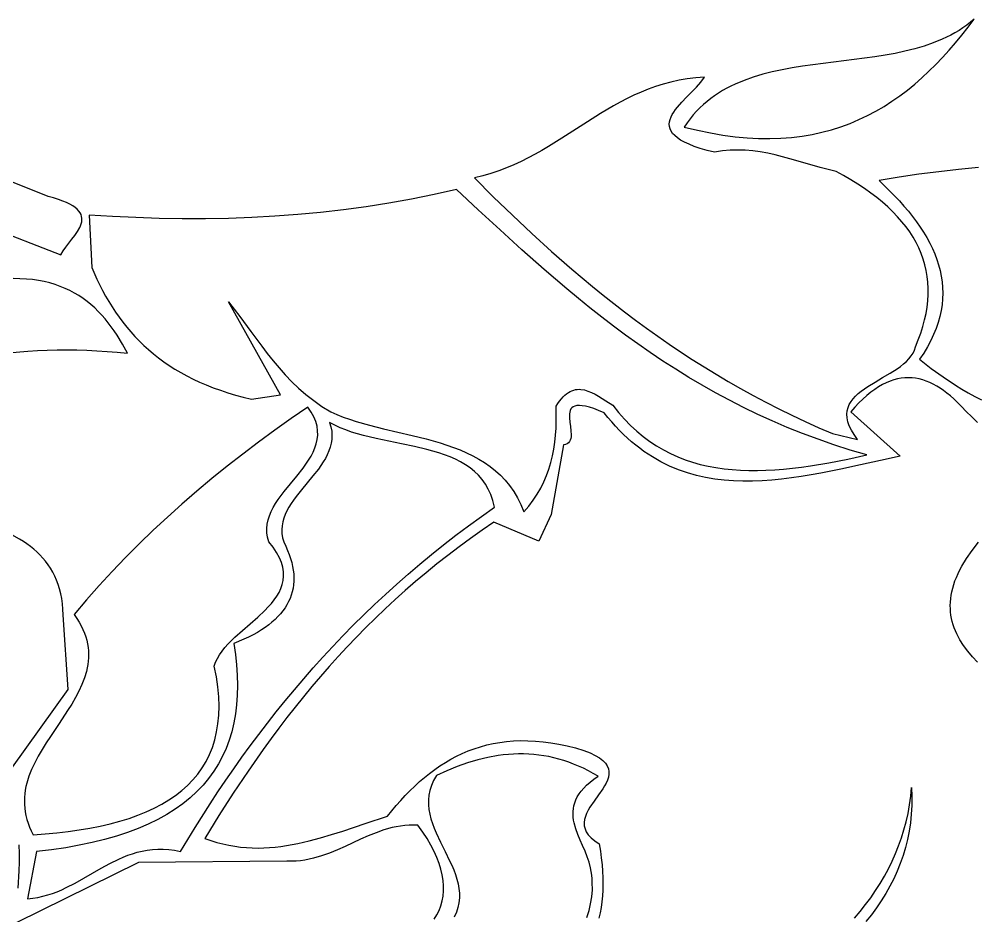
# Model space of a CAD drawing. Header units: metres. Extents: x 0 to 50, y 0 to 50.4.
# Drawn here: x 27.43 to 36.52, y 29.43 to 37.93 of the extents above; entities that cross this region are included whole.
import ezdxf

# ---------------------------------------------------------------- set-up
doc = ezdxf.new("R2010")
doc.units = ezdxf.units.M

msp = doc.modelspace()

# ---------------------------------------------------------------- linework, layer by layer
for points in [[(36.493215, 37.933998), (36.493215, 37.933998), (36.458515, 37.90496), (36.422794, 37.877526), (36.386089, 37.851638), (36.348438, 37.827238), (36.309875, 37.804269), (36.270438, 37.782673), (36.230164, 37.762393), (36.189089, 37.743371), (36.104684, 37.708872), (36.017515, 37.678714), (35.927876, 37.652438), (35.836059, 37.629583), (35.742358, 37.609689), (35.647066, 37.592294), (35.550476, 37.576939), (35.452881, 37.563163), (35.255848, 37.538506), (35.058312, 37.514639), (34.862618, 37.487879), (34.766194, 37.472263), (34.67111, 37.454541), (34.577659, 37.434254), (34.486133, 37.410942), (34.396827, 37.384143), (34.310032, 37.353397), (34.226043, 37.318244), (34.185191, 37.298871), (34.145151, 37.278223), (34.105959, 37.256244), (34.067651, 37.232874), (34.030265, 37.208058), (33.993836, 37.181736), (33.958401, 37.153853), (33.923997, 37.124349), (33.890661, 37.093168), (33.85843, 37.060252), (33.827339, 37.025544), (33.797425, 36.988985), (33.768726, 36.950519), (33.741278, 36.910088), (33.741278, 36.910088), (33.867126, 36.879473), (33.989653, 36.854076), (34.108935, 36.833779), (34.225045, 36.818464), (34.338059, 36.808014), (34.448053, 36.80231), (34.5551, 36.801234), (34.659277, 36.80467), (34.760658, 36.812498), (34.859317, 36.824601), (34.955331, 36.840862), (35.048774, 36.861162), (35.139721, 36.885384), (35.228246, 36.91341), (35.314426, 36.945122), (35.398335, 36.980401), (35.480048, 37.019131), (35.559639, 37.061194), (35.637185, 37.106471), (35.71276, 37.154845), (35.786439, 37.206199), (35.858296, 37.260413), (35.928408, 37.31737), (35.996848, 37.376954), (36.063693, 37.439044), (36.129016, 37.503525), (36.192894, 37.570278), (36.2554, 37.639185), (36.31661, 37.710128), (36.3766, 37.78299), (36.435443, 37.857653), (36.493215, 37.933998)], [(33.935777, 37.383391), (33.935777, 37.383391), (33.852049, 37.377192), (33.771033, 37.367284), (33.692555, 37.353886), (33.616446, 37.337215), (33.542533, 37.317491), (33.470645, 37.29493), (33.400612, 37.269753), (33.332261, 37.242175), (33.265421, 37.212417), (33.199922, 37.180695), (33.135591, 37.147229), (33.072257, 37.112237), (32.947897, 37.038545), (32.82547, 36.961366), (32.580933, 36.803527), (32.456082, 36.72636), (32.392411, 36.688978), (32.327681, 36.652688), (32.261722, 36.617708), (32.194361, 36.584257), (32.125427, 36.552552), (32.05475, 36.522813), (31.982157, 36.495256), (31.907478, 36.470101), (31.830541, 36.447566), (31.751174, 36.427868), (31.751174, 36.427868), (31.930079, 36.249604), (32.111699, 36.073462), (32.296409, 35.899748), (32.484586, 35.728767), (32.676605, 35.560825), (32.87284, 35.396228), (32.972656, 35.31528), (33.073667, 35.235282), (33.17592, 35.156274), (33.279462, 35.078294), (33.38434, 35.001379), (33.4906, 34.925569), (33.59829, 34.8509), (33.707457, 34.777412), (33.818146, 34.705143), (33.930407, 34.63413), (34.044284, 34.564413), (34.159826, 34.496029), (34.277079, 34.429017), (34.39609, 34.363415), (34.516905, 34.299261), (34.639573, 34.236593), (34.76414, 34.17545), (34.890652, 34.11587), (35.019157, 34.057891), (35.149701, 34.001551), (35.386577, 33.946574), (35.386577, 33.946574), (35.353333, 33.992226), (35.327084, 34.035338), (35.307454, 34.076046), (35.294069, 34.114486), (35.286554, 34.150796), (35.284537, 34.185113), (35.287642, 34.217572), (35.295494, 34.248312), (35.307721, 34.277468), (35.323947, 34.305177), (35.343799, 34.331576), (35.366901, 34.356803), (35.39288, 34.380993), (35.421362, 34.404283), (35.451972, 34.426811), (35.484336, 34.448713), (35.552829, 34.491186), (35.623847, 34.532796), (35.694395, 34.574637), (35.76148, 34.617804), (35.792788, 34.640226), (35.822107, 34.66339), (35.849063, 34.687433), (35.873283, 34.71249), (35.89439, 34.7387), (35.912012, 34.766199), (35.925774, 34.795123), (35.935302, 34.825609), (35.935302, 34.825609), (35.962116, 34.890722), (35.985571, 34.95495), (36.005679, 35.018295), (36.02245, 35.080763), (36.035895, 35.142357), (36.046026, 35.203081), (36.052853, 35.26294), (36.056386, 35.321937), (36.056638, 35.380077), (36.053618, 35.437363), (36.047339, 35.4938), (36.037809, 35.549391), (36.025041, 35.604141), (36.009046, 35.658053), (35.989834, 35.711133), (35.967416, 35.763383), (35.941803, 35.814807), (35.913006, 35.865411), (35.881036, 35.915198), (35.845904, 35.964171), (35.80762, 36.012336), (35.766196, 36.059695), (35.721643, 36.106254), (35.67397, 36.152016), (35.62319, 36.196984), (35.569314, 36.241164), (35.512351, 36.28456), (35.452313, 36.327174), (35.389211, 36.369012), (35.323056, 36.410077), (35.253859, 36.450374), (35.18163, 36.489906), (35.18163, 36.489906), (35.106645, 36.508287), (35.032768, 36.527935), (34.887727, 36.56914), (34.74529, 36.609731), (34.674668, 36.628613), (34.604242, 36.64592), (34.533859, 36.661179), (34.463367, 36.673916), (34.392616, 36.683658), (34.321451, 36.689931), (34.249723, 36.692261), (34.177278, 36.690176), (34.103965, 36.6832), (34.029633, 36.67086), (34.029633, 36.67086), (33.958191, 36.689211), (33.894294, 36.707996), (33.837629, 36.727196), (33.787884, 36.746794), (33.744745, 36.766772), (33.707901, 36.78711), (33.677039, 36.807792), (33.651847, 36.8288), (33.632012, 36.850114), (33.617222, 36.871717), (33.607164, 36.89359), (33.601526, 36.915717), (33.599995, 36.938077), (33.60226, 36.960655), (33.608007, 36.98343), (33.616924, 37.006386), (33.628699, 37.029504), (33.643019, 37.052765), (33.659571, 37.076152), (33.678044, 37.099647), (33.719502, 37.146888), (33.764891, 37.194342), (33.857467, 37.28931), (33.899655, 37.336534), (33.935777, 37.383391)], [(24.331532, 37.056933), (27.829813, 35.699521), (27.829813, 35.699521), (27.851157, 35.73559), (27.876761, 35.772081), (27.933788, 35.845786), (27.961731, 35.88273), (27.986973, 35.919554), (28.007774, 35.956123), (28.015966, 35.97427), (28.022394, 35.992302), (28.026843, 36.010203), (28.029093, 36.027955), (28.028929, 36.045542), (28.026131, 36.062948), (28.020483, 36.080154), (28.011767, 36.097144), (27.999766, 36.113901), (27.984261, 36.130408), (27.965037, 36.146649), (27.941874, 36.162606), (27.914556, 36.178263), (27.882865, 36.193602), (27.846583, 36.208606), (27.805493, 36.22326), (27.759378, 36.237545), (27.708019, 36.251445), (27.708019, 36.251445), (27.308769, 36.412231)], [(36.532238, 36.525355), (36.344867, 36.507508), (36.156998, 36.486391), (35.968618, 36.461921), (35.779714, 36.434012), (35.590273, 36.402579)], [(35.590273, 36.402579), (35.590273, 36.402579), (35.690018, 36.306364), (35.737302, 36.257921), (35.782751, 36.209242), (35.826281, 36.160314), (35.86781, 36.111127), (35.907255, 36.061672), (35.944533, 36.011937), (35.979562, 35.961912), (36.012257, 35.911585), (36.042538, 35.860948), (36.07032, 35.809988), (36.095522, 35.758696), (36.11806, 35.707061), (36.137851, 35.655072), (36.154813, 35.602719), (36.168863, 35.549991), (36.179918, 35.496877), (36.187895, 35.443368), (36.192712, 35.389452), (36.194285, 35.335119), (36.192533, 35.280358), (36.187371, 35.225159), (36.178718, 35.169511), (36.16649, 35.113404), (36.150604, 35.056826), (36.130979, 34.999768), (36.107531, 34.942219), (36.080177, 34.884168), (36.048834, 34.825605), (36.01342, 34.766519), (35.973852, 34.7069), (35.973852, 34.7069), (36.084262, 34.620835), (36.198029, 34.539094), (36.315332, 34.461866), (36.375367, 34.425005), (36.436353, 34.389345), (36.498314, 34.354909), (36.561272, 34.321721)], [(28.09721, 36.074517), (28.12231, 35.57811), (28.12231, 35.57811), (28.171596, 35.466712), (28.225388, 35.358969), (28.254077, 35.306521), (28.284017, 35.255051), (28.315248, 35.20458), (28.347813, 35.155128), (28.381752, 35.106718), (28.417107, 35.05937), (28.45392, 35.013105), (28.492231, 34.967945), (28.532081, 34.923911), (28.573513, 34.881024), (28.616568, 34.839305), (28.661286, 34.798776), (28.707709, 34.759458), (28.755879, 34.721372), (28.805837, 34.684538), (28.857623, 34.648979), (28.911281, 34.614716), (28.96685, 34.58177), (29.024372, 34.550161), (29.083889, 34.519912), (29.145441, 34.491043), (29.209071, 34.463575), (29.274819, 34.437531), (29.342727, 34.41293), (29.412836, 34.389795), (29.485188, 34.368146), (29.559823, 34.348005), (29.636783, 34.329392), (29.913736, 34.370842), (29.420584, 35.252131), (29.420584, 35.252131), (29.474622, 35.182964), (29.527328, 35.11302), (29.630628, 34.971917), (29.734253, 34.831055), (29.787364, 34.761412), (29.841969, 34.692667), (29.89854, 34.6251), (29.957547, 34.558989), (30.019461, 34.494613), (30.084754, 34.432253), (30.153896, 34.372187), (30.227359, 34.314694), (30.305613, 34.260054), (30.38913, 34.208546), (30.38913, 34.208546), (30.446637, 34.182952), (30.505986, 34.159378), (30.566992, 34.137596), (30.629469, 34.117378), (30.758089, 34.08072), (30.890357, 34.047582), (31.159878, 33.984562), (31.294152, 33.951033), (31.426116, 33.913725), (31.490766, 33.893083), (31.55428, 33.870813), (31.616471, 33.846686), (31.677154, 33.820474), (31.736143, 33.791949), (31.79325, 33.760882), (31.848291, 33.727047), (31.901078, 33.690215), (31.951426, 33.650157), (31.999148, 33.606646), (32.044059, 33.559454), (32.085971, 33.508352), (32.124699, 33.453113), (32.160057, 33.393509), (32.191859, 33.329311), (32.219917, 33.260292), (32.219917, 33.260292), (32.267172, 33.314211), (32.309741, 33.3695), (32.347824, 33.426113), (32.381624, 33.484002), (32.411339, 33.543121), (32.437172, 33.603422), (32.459323, 33.664858), (32.477993, 33.727381), (32.493383, 33.790946), (32.505694, 33.855504), (32.515126, 33.921009), (32.52188, 33.987413), (32.526158, 34.054669), (32.528159, 34.122731), (32.528085, 34.19155), (32.526137, 34.26108), (32.526137, 34.26108), (32.542914, 34.287354), (32.559691, 34.310943), (32.576469, 34.331949), (32.593248, 34.350473), (32.610028, 34.366617), (32.62681, 34.380482), (32.643595, 34.392169), (32.660384, 34.401779), (32.677176, 34.409413), (32.693973, 34.415174), (32.710774, 34.419161), (32.727582, 34.421477), (32.744396, 34.422222), (32.761216, 34.421498), (32.794881, 34.416047), (32.82858, 34.405934), (32.862318, 34.391968), (32.8961, 34.37496), (32.929931, 34.355719), (32.997759, 34.31378), (33.065839, 34.27263), (33.065839, 34.27263), (33.119943, 34.203653), (33.175793, 34.139417), (33.233348, 34.079798), (33.292572, 34.024672), (33.353426, 33.973914), (33.415872, 33.927401), (33.479871, 33.885007), (33.545386, 33.846608), (33.612378, 33.812079), (33.680809, 33.781298), (33.750642, 33.754138), (33.821837, 33.730475), (33.894356, 33.710186), (33.968162, 33.693145), (34.043217, 33.679228), (34.119481, 33.668311), (34.196918, 33.66027), (34.275488, 33.65498), (34.355153, 33.652316), (34.435876, 33.652154), (34.517618, 33.65437), (34.600342, 33.658839), (34.684008, 33.665437), (34.768578, 33.674039), (34.854015, 33.684521), (34.940281, 33.696759), (35.115144, 33.726004), (35.292862, 33.760779), (35.47313, 33.800087), (35.47313, 33.800087), (35.315702, 33.846419), (35.161692, 33.89579), (35.010988, 33.948104), (34.863481, 34.003267), (34.71906, 34.061184), (34.577615, 34.12176), (34.439034, 34.184899), (34.303208, 34.250507), (34.170025, 34.318489), (34.039375, 34.38875), (33.911148, 34.461195), (33.785232, 34.535729), (33.661518, 34.612256), (33.539895, 34.690683), (33.420252, 34.770913), (33.302479, 34.852853), (33.186465, 34.936406), (33.072099, 35.021478), (32.959271, 35.107975), (32.84787, 35.1958), (32.737786, 35.28486), (32.628909, 35.375059), (32.414329, 35.558493), (32.203248, 35.745345), (31.99478, 35.934853), (31.78804, 36.126259), (31.582144, 36.318801), (31.582144, 36.318801), (31.36897, 36.269936), (31.155071, 36.226199), (30.940471, 36.187451), (30.725192, 36.153554), (30.509256, 36.124367), (30.292688, 36.099753), (30.07551, 36.079572), (29.857744, 36.063686), (29.639413, 36.051955), (29.420541, 36.04424), (29.20115, 36.040403), (28.981263, 36.040304), (28.760903, 36.043806), (28.540092, 36.050767), (28.318853, 36.061051), (28.09721, 36.074517)], [(27.330798, 34.76862), (27.514884, 34.783705), (27.607474, 34.789144), (27.700456, 34.793098), (27.79385, 34.795502), (27.887677, 34.796295), (27.981956, 34.795414), (28.076709, 34.792796), (28.171956, 34.788378), (28.267717, 34.782098), (28.364012, 34.773893), (28.460861, 34.763701), (28.460861, 34.763701), (28.413532, 34.851533), (28.362648, 34.935775), (28.335734, 34.976382), (28.307764, 35.015889), (28.278684, 35.054231), (28.248436, 35.09134), (28.216966, 35.127148), (28.184218, 35.161589), (28.150136, 35.194596), (28.114666, 35.226101), (28.07775, 35.256037), (28.039333, 35.284338), (27.999361, 35.310937), (27.957777, 35.335765), (27.914525, 35.358757), (27.86955, 35.379845), (27.822797, 35.398961), (27.77421, 35.41604), (27.723732, 35.431013), (27.671309, 35.443815), (27.616885, 35.454376), (27.560405, 35.462631), (27.501811, 35.468513), (27.44105, 35.471954), (27.378066, 35.472888)], [(36.524133, 34.10882), (36.493335, 34.14003), (36.460456, 34.171026), (36.425457, 34.201803), (36.425457, 34.201803), (36.362014, 34.269984), (36.298204, 34.331433), (36.266136, 34.359478), (36.233947, 34.385655), (36.201625, 34.409901), (36.169161, 34.432156), (36.136545, 34.452358), (36.103766, 34.470444), (36.070815, 34.486353), (36.03768, 34.500024), (36.004353, 34.511395), (35.970823, 34.520403), (35.937079, 34.526988), (35.903113, 34.531087), (35.868913, 34.53264), (35.834469, 34.531583), (35.799771, 34.527856), (35.76481, 34.521397), (35.729575, 34.512143), (35.694055, 34.500035), (35.658242, 34.485008), (35.622124, 34.467003), (35.585691, 34.445957), (35.548934, 34.421809), (35.511842, 34.394496), (35.474405, 34.363957), (35.436613, 34.330131), (35.398456, 34.292956), (35.359924, 34.25237), (35.321006, 34.208311)], [(30.172278, 34.252533), (30.172278, 34.252533), (30.014209, 34.143988), (29.858551, 34.033763), (29.705343, 33.921806), (29.554627, 33.808064), (29.406442, 33.692485), (29.260828, 33.575016), (29.117826, 33.455605), (28.977474, 33.3342), (28.839813, 33.210749), (28.704884, 33.085198), (28.572726, 32.957495), (28.443379, 32.827589), (28.316883, 32.695426), (28.193279, 32.560955), (28.072606, 32.424123), (27.954904, 32.284877), (27.954904, 32.284877), (27.979973, 32.249037), (28.002278, 32.213548), (28.021906, 32.178397), (28.038943, 32.143572), (28.053473, 32.109061), (28.065584, 32.074852), (28.07536, 32.040933), (28.082889, 32.007292), (28.088255, 31.973917), (28.091545, 31.940795), (28.092844, 31.907915), (28.092239, 31.875266), (28.089814, 31.842833), (28.085658, 31.810607), (28.079854, 31.778574), (28.072488, 31.746723), (28.053418, 31.683517), (28.029135, 31.620893), (28.000324, 31.558754), (27.967673, 31.497005), (27.93187, 31.435548), (27.8936, 31.374288), (27.812412, 31.251973), (27.729606, 31.129288), (27.689313, 31.067566), (27.650676, 31.005463), (27.614383, 30.942882), (27.58112, 30.879727), (27.551575, 30.815902), (27.526434, 30.75131), (27.506385, 30.685856), (27.498485, 30.652774), (27.492115, 30.619441), (27.487361, 30.585845), (27.484309, 30.551972), (27.483046, 30.517811), (27.483657, 30.48335), (27.486228, 30.448577), (27.490844, 30.41348), (27.497592, 30.378047), (27.506558, 30.342266), (27.517827, 30.306124), (27.531485, 30.269611), (27.547619, 30.232712), (27.566313, 30.195418), (27.566313, 30.195418), (27.680452, 30.203704), (27.791508, 30.214128), (27.899399, 30.226746), (28.004044, 30.241612), (28.10536, 30.258783), (28.203267, 30.278313), (28.297683, 30.300258), (28.388525, 30.324673), (28.475713, 30.351613), (28.559165, 30.381134), (28.638798, 30.413291), (28.714532, 30.44814), (28.786284, 30.485735), (28.853974, 30.526132), (28.917519, 30.569386), (28.976838, 30.615553), (29.031848, 30.664688), (29.08247, 30.716846), (29.12862, 30.772083), (29.170216, 30.830453), (29.207179, 30.892013), (29.239425, 30.956817), (29.266873, 31.024921), (29.289442, 31.096381), (29.30705, 31.17125), (29.319614, 31.249586), (29.327055, 31.331442), (29.329289, 31.416875), (29.326235, 31.50594), (29.317811, 31.598692), (29.303937, 31.695186), (29.28453, 31.795478), (29.28453, 31.795478), (29.297388, 31.832884), (29.314345, 31.869234), (29.335009, 31.904629), (29.358995, 31.939173), (29.385912, 31.972967), (29.415373, 32.006113), (29.446989, 32.038714), (29.480372, 32.070872), (29.550884, 32.134267), (29.623802, 32.197117), (29.696018, 32.26024), (29.764426, 32.324454), (29.796231, 32.357225), (29.825918, 32.390575), (29.8531, 32.424607), (29.877387, 32.459423), (29.898392, 32.495124), (29.915725, 32.531814), (29.928999, 32.569595), (29.937825, 32.608568), (29.941815, 32.648836), (29.94058, 32.690502), (29.933732, 32.733666), (29.920882, 32.778433), (29.901642, 32.824903), (29.875624, 32.873179), (29.842439, 32.923364), (29.801699, 32.975559), (29.801699, 32.975559), (29.789423, 33.01884), (29.783037, 33.061241), (29.782106, 33.102827), (29.786196, 33.143666), (29.79487, 33.183824), (29.807693, 33.223366), (29.824232, 33.26236), (29.84405, 33.300871), (29.866712, 33.338965), (29.891784, 33.376709), (29.947415, 33.451412), (30.007463, 33.525508), (30.068446, 33.599528), (30.126883, 33.674002), (30.154059, 33.711575), (30.179294, 33.749459), (30.202151, 33.787722), (30.222197, 33.82643), (30.238996, 33.865649), (30.252113, 33.905445), (30.261112, 33.945884), (30.26556, 33.987032), (30.265019, 34.028956), (30.259057, 34.071723), (30.247236, 34.115397), (30.229123, 34.160047), (30.204282, 34.205736), (30.172278, 34.252533)], [(35.321006, 34.208311), (35.791809, 33.787392), (35.791809, 33.787392), (35.603828, 33.747531), (35.415304, 33.706188), (35.226707, 33.665558), (35.038507, 33.627834), (34.944703, 33.610747), (34.851174, 33.595209), (34.757979, 33.581494), (34.665178, 33.569877), (34.572828, 33.560631), (34.480989, 33.554031), (34.389719, 33.55035), (34.299077, 33.549864), (34.209122, 33.552846), (34.119912, 33.559571), (34.031507, 33.570312), (33.943965, 33.585345), (33.857344, 33.604942), (33.771705, 33.629378), (33.687104, 33.658928), (33.603602, 33.693866), (33.521257, 33.734465), (33.440127, 33.781001), (33.400036, 33.80658), (33.360271, 33.833746), (33.32084, 33.862533), (33.281749, 33.892976), (33.243006, 33.925108), (33.204619, 33.958964), (33.166594, 33.994579), (33.128939, 34.031985), (33.091662, 34.071219), (33.054769, 34.112313), (33.018268, 34.155303), (32.982167, 34.200223), (32.982167, 34.200223), (32.929951, 34.221764), (32.883384, 34.238929), (32.842158, 34.251954), (32.80597, 34.261076), (32.774513, 34.266533), (32.747481, 34.268562), (32.724569, 34.267399), (32.705471, 34.263284), (32.689882, 34.256451), (32.677495, 34.247139), (32.668007, 34.235586), (32.66111, 34.222027), (32.656499, 34.206701), (32.653868, 34.189845), (32.653326, 34.15249), (32.657039, 34.111861), (32.662562, 34.069854), (32.667449, 34.028369), (32.669256, 33.989303), (32.668241, 33.97127), (32.665538, 33.954553), (32.660843, 33.93939), (32.65385, 33.926018), (32.644253, 33.914674), (32.631746, 33.905595), (32.616025, 33.899019), (32.596783, 33.895182), (32.481239, 33.234712), (32.36208, 32.981027), (31.937572, 33.161155), (31.937572, 33.161155), (31.824975, 33.084438), (31.71459, 33.006481), (31.606368, 32.927299), (31.500263, 32.846905), (31.396226, 32.765315), (31.294211, 32.682541), (31.194169, 32.598598), (31.096053, 32.5135), (30.999816, 32.42726), (30.905411, 32.339894), (30.812788, 32.251415), (30.721902, 32.161836), (30.632704, 32.071173), (30.545147, 31.979439), (30.459184, 31.886648), (30.374766, 31.792814), (30.291847, 31.697952), (30.210379, 31.602074), (30.130313, 31.505197), (30.051604, 31.407332), (29.974203, 31.308495), (29.898062, 31.208699), (29.823134, 31.107958), (29.749372, 31.006288), (29.605155, 30.800211), (29.465029, 30.59058), (29.328615, 30.377509), (29.195531, 30.161108), (29.195531, 30.161108), (29.252866, 30.140893), (29.30984, 30.123461), (29.366469, 30.108708), (29.422768, 30.096528), (29.478753, 30.086816), (29.534437, 30.079467), (29.589837, 30.074377), (29.644968, 30.071439), (29.699844, 30.07055), (29.754482, 30.071603), (29.808895, 30.074494), (29.863101, 30.079117), (29.917112, 30.085368), (29.970946, 30.093142), (30.078139, 30.112837), (30.184801, 30.13736), (30.291054, 30.165872), (30.397019, 30.197532), (30.502817, 30.231499), (30.714401, 30.302991), (30.926776, 30.373624), (30.926776, 30.373624), (31.009842, 30.474187), (31.052487, 30.522437), (31.095926, 30.569236), (31.140196, 30.614511), (31.185336, 30.65819), (31.231385, 30.700201), (31.278382, 30.740471), (31.326365, 30.778929), (31.375373, 30.815501), (31.425444, 30.850116), (31.476619, 30.8827), (31.528934, 30.913183), (31.582428, 30.941491), (31.637141, 30.967551), (31.693112, 30.991293), (31.750377, 31.012642), (31.808978, 31.031528), (31.868951, 31.047877), (31.930336, 31.061618), (31.993171, 31.072677), (32.057496, 31.080984), (32.123348, 31.086464), (32.190766, 31.089046), (32.25979, 31.088658), (32.330458, 31.085227), (32.402807, 31.078681), (32.476878, 31.068947), (32.552709, 31.055954), (32.630338, 31.039628), (32.709805, 31.019898), (32.791147, 30.996691), (32.791147, 30.996691), (32.849442, 30.973305), (32.898354, 30.949404), (32.938473, 30.92501), (32.970392, 30.900148), (32.994701, 30.874841), (33.011991, 30.849113), (33.022853, 30.822987), (33.02788, 30.796486), (33.027662, 30.769634), (33.022791, 30.742454), (33.013857, 30.714971), (33.001452, 30.687207), (32.986167, 30.659187), (32.968594, 30.630932), (32.928946, 30.573818), (32.88724, 30.516052), (32.848204, 30.457822), (32.831166, 30.428592), (32.816569, 30.399317), (32.805005, 30.37002), (32.797065, 30.340724), (32.79334, 30.311454), (32.794421, 30.282233), (32.800901, 30.253083), (32.813369, 30.22403), (32.832417, 30.195095), (32.858637, 30.166303), (32.892619, 30.137678), (32.934955, 30.109242), (32.934955, 30.109242), (32.946384, 30.042099), (32.95561, 29.976547), (32.962658, 29.912567), (32.967556, 29.850138), (32.970331, 29.78924), (32.971009, 29.729852), (32.969619, 29.671955), (32.966186, 29.615528), (32.960738, 29.560551), (32.953301, 29.507004), (32.943904, 29.454867), (32.932571, 29.404119)], [(30.378902, 34.107392), (30.378902, 34.107392), (30.390949, 34.065889), (30.398108, 34.025471), (30.400704, 33.98607), (30.399059, 33.947616), (30.393497, 33.91004), (30.38434, 33.873272), (30.371912, 33.837243), (30.356536, 33.801883), (30.338534, 33.767124), (30.318231, 33.732896), (30.295949, 33.69913), (30.272012, 33.665755), (30.220462, 33.599906), (30.166168, 33.534795), (30.111713, 33.469866), (30.059683, 33.404565), (30.035385, 33.371601), (30.012663, 33.338337), (29.99184, 33.304702), (29.973238, 33.270627), (29.957182, 33.236044), (29.943993, 33.200882), (29.933996, 33.165072), (29.927513, 33.128546), (29.924867, 33.091233), (29.926382, 33.053064), (29.932381, 33.013971), (29.943186, 32.973883), (29.943186, 32.973883), (29.962821, 32.93378), (29.980219, 32.894303), (29.995383, 32.855456), (30.008315, 32.817239), (30.019015, 32.779654), (30.027486, 32.742704), (30.033729, 32.706388), (30.037746, 32.67071), (30.039537, 32.635671), (30.039106, 32.601272), (30.036453, 32.567516), (30.03158, 32.534404), (30.024488, 32.501937), (30.01518, 32.470117), (30.003656, 32.438947), (29.989919, 32.408427), (29.973969, 32.37856), (29.955809, 32.349347), (29.93544, 32.32079), (29.912864, 32.29289), (29.888082, 32.265649), (29.861096, 32.239069), (29.831907, 32.213152), (29.800517, 32.187898), (29.766927, 32.163311), (29.73114, 32.139391), (29.693157, 32.116141), (29.652979, 32.093561), (29.610607, 32.071654), (29.566045, 32.050421), (29.470351, 32.009986), (29.470351, 32.009986), (29.485315, 31.907388), (29.496109, 31.807142), (29.502675, 31.709277), (29.504956, 31.613821), (29.502896, 31.520805), (29.496439, 31.430257), (29.485527, 31.342206), (29.470104, 31.256682), (29.450113, 31.173714), (29.425498, 31.093332), (29.396203, 31.015564), (29.362169, 30.94044), (29.323342, 30.867989), (29.279663, 30.79824), (29.231077, 30.731223), (29.177527, 30.666966), (29.118955, 30.6055), (29.055307, 30.546853), (28.986524, 30.491054), (28.91255, 30.438133), (28.833329, 30.388119), (28.748804, 30.341041), (28.658918, 30.296929), (28.563615, 30.255811), (28.462837, 30.217718), (28.356529, 30.182677), (28.244634, 30.150719), (28.127094, 30.121873), (28.003854, 30.096168), (27.874857, 30.073632), (27.740045, 30.054297), (27.599363, 30.038189), (27.512938, 29.589209), (27.512938, 29.589209), (27.562809, 29.594243), (27.611368, 29.602031), (27.658719, 29.612354), (27.704962, 29.624997), (27.750199, 29.639742), (27.794534, 29.65637), (27.838068, 29.674666), (27.880903, 29.694412), (27.964884, 29.737382), (28.047294, 29.783544), (28.210667, 29.878487), (28.293263, 29.923791), (28.377555, 29.965332), (28.420592, 29.984148), (28.464359, 30.001372), (28.508958, 30.016785), (28.554491, 30.030172), (28.60106, 30.041313), (28.648768, 30.049993), (28.697716, 30.055994), (28.748007, 30.059098), (28.799742, 30.059088), (28.853023, 30.055747), (28.907954, 30.048858), (28.964635, 30.038203), (28.964635, 30.038203), (29.102385, 30.265809), (29.245081, 30.490797), (29.318384, 30.602277), (29.393044, 30.713061), (29.469101, 30.823137), (29.546595, 30.93249), (29.625566, 31.041108), (29.706055, 31.148978), (29.788101, 31.256084), (29.871745, 31.362414), (29.957026, 31.467955), (30.043986, 31.572692), (30.132664, 31.676612), (30.2231, 31.779702), (30.315334, 31.881948), (30.409407, 31.983336), (30.505359, 32.083854), (30.603229, 32.183486), (30.703058, 32.282221), (30.804886, 32.380044), (30.908754, 32.476942), (31.014701, 32.572901), (31.122767, 32.667907), (31.232993, 32.761948), (31.345418, 32.855009), (31.460084, 32.947078), (31.577029, 33.038139), (31.696295, 33.128181), (31.817921, 33.217189), (31.941947, 33.30515), (31.941947, 33.30515), (31.926827, 33.366336), (31.907365, 33.422802), (31.883779, 33.474786), (31.856284, 33.522528), (31.825099, 33.566266), (31.790438, 33.60624), (31.752519, 33.642688), (31.711558, 33.67585), (31.667772, 33.705965), (31.621377, 33.733271), (31.57259, 33.758009), (31.521627, 33.780416), (31.468704, 33.800733), (31.414039, 33.819197), (31.357848, 33.836049), (31.300347, 33.851526), (31.182282, 33.879316), (31.061577, 33.904479), (30.939964, 33.928928), (30.819175, 33.954575), (30.700942, 33.983332), (30.643325, 33.999475), (30.586997, 34.017112), (30.532174, 34.036484), (30.479073, 34.057828), (30.427911, 34.081384), (30.378902, 34.107392)], [(27.231478, 30.648014), (27.899255, 31.575022), (27.852025, 32.284145), (27.852025, 32.284145), (27.849284, 32.337099), (27.844306, 32.387913), (27.837149, 32.436642), (27.827871, 32.483342), (27.81653, 32.528068), (27.803184, 32.570876), (27.787892, 32.611821), (27.77071, 32.650958), (27.751697, 32.688344), (27.730911, 32.724033), (27.70841, 32.758082), (27.684253, 32.790545), (27.658496, 32.821478), (27.631197, 32.850937), (27.602416, 32.878977), (27.57221, 32.905654), (27.540637, 32.931023), (27.507754, 32.955139), (27.47362, 32.978058), (27.438293, 32.999836), (27.364292, 33.040189)], [(36.525215, 31.833187), (36.475643, 31.884783), (36.430737, 31.937463), (36.390727, 31.991281), (36.355842, 32.046289), (36.326309, 32.102542), (36.302359, 32.160093), (36.292549, 32.189371), (36.284221, 32.218994), (36.277402, 32.248968), (36.272122, 32.2793), (36.26841, 32.309995), (36.266293, 32.341062), (36.265801, 32.372507), (36.266963, 32.404335), (36.269806, 32.436555), (36.274359, 32.469172), (36.280651, 32.502194), (36.288712, 32.535627), (36.298568, 32.569477), (36.31025, 32.603751), (36.323785, 32.638457), (36.339202, 32.6736), (36.35653, 32.709187), (36.375797, 32.745225), (36.420264, 32.818681), (36.472833, 32.89402), (36.533732, 32.971296)], [(32.819156, 29.412903), (32.838994, 29.476872), (32.854394, 29.541818), (32.864983, 29.607792), (32.870384, 29.674843), (32.870222, 29.743019), (32.867938, 29.777545), (32.864122, 29.812371), (32.858729, 29.847503), (32.85171, 29.882947), (32.85171, 29.882947), (32.83949, 29.934949), (32.822117, 29.987291), (32.801174, 30.039964), (32.778248, 30.09296), (32.754925, 30.14627), (32.732788, 30.199886), (32.713425, 30.253799), (32.69842, 30.308001), (32.693048, 30.335207), (32.689359, 30.362483), (32.687553, 30.389826), (32.687827, 30.417236), (32.69038, 30.444713), (32.695409, 30.472253), (32.703114, 30.499858), (32.713692, 30.527525), (32.727341, 30.555254), (32.74426, 30.583043), (32.764646, 30.610892), (32.788698, 30.638799), (32.816615, 30.666763), (32.848593, 30.694783), (32.884832, 30.722859), (32.925529, 30.750989), (32.925529, 30.750989), (32.879309, 30.778201), (32.832945, 30.803445), (32.786442, 30.826745), (32.739801, 30.848123), (32.693028, 30.8676), (32.646124, 30.8852), (32.599094, 30.900944), (32.55194, 30.914856), (32.504667, 30.926957), (32.457277, 30.937269), (32.409774, 30.945816), (32.36216, 30.952619), (32.314441, 30.957701), (32.266618, 30.961084), (32.218695, 30.96279), (32.170676, 30.962842), (32.122564, 30.961262), (32.074362, 30.958073), (32.026073, 30.953297), (31.977701, 30.946956), (31.880722, 30.92967), (31.783451, 30.906392), (31.685915, 30.877303), (31.58814, 30.84258), (31.490153, 30.802403), (31.391982, 30.756951)], [(31.391982, 30.756951), (31.391982, 30.756951), (31.364861, 30.710127), (31.344078, 30.663661), (31.329195, 30.617529), (31.319775, 30.571708), (31.315382, 30.526177), (31.315577, 30.480912), (31.319925, 30.435891), (31.327987, 30.391091), (31.339327, 30.346489), (31.353507, 30.302063), (31.370091, 30.25779), (31.388641, 30.213647), (31.429891, 30.125662), (31.47376, 30.037925), (31.51675, 29.950256), (31.536824, 29.90639), (31.555366, 29.862473), (31.571941, 29.818482), (31.58611, 29.774394), (31.597437, 29.730188), (31.605484, 29.685839), (31.609815, 29.641325), (31.609992, 29.596625), (31.605579, 29.551714), (31.596137, 29.50657), (31.58123, 29.461172), (31.560421, 29.415495)], [(35.358454, 29.405116), (35.411541, 29.468776), (35.462268, 29.533463), (35.510574, 29.599204), (35.556397, 29.666024), (35.599677, 29.733949), (35.640352, 29.803004), (35.67836, 29.873216), (35.71364, 29.94461), (35.746132, 30.017211), (35.775773, 30.091046), (35.802502, 30.16614), (35.826259, 30.242519), (35.846982, 30.320209), (35.864609, 30.399234), (35.879079, 30.479622), (35.890331, 30.561398), (35.898304, 30.644587), (35.898304, 30.644587), (35.901235, 30.558558), (35.900327, 30.4741), (35.89564, 30.391177), (35.887232, 30.309759), (35.875161, 30.229809), (35.859487, 30.151297), (35.840268, 30.074187), (35.817562, 29.998446), (35.791429, 29.924042), (35.761926, 29.85094), (35.729113, 29.779108), (35.693048, 29.708512), (35.653789, 29.639118), (35.611396, 29.570893), (35.565927, 29.503804), (35.517441, 29.437817), (35.465996, 29.372899)], [(31.371397, 29.395336), (31.395989, 29.436692), (31.416687, 29.479312), (31.433426, 29.52322), (31.446142, 29.56844), (31.454772, 29.614996), (31.459251, 29.662914), (31.459514, 29.712218), (31.455499, 29.762933), (31.44714, 29.815082), (31.434375, 29.868691), (31.417137, 29.923784), (31.395365, 29.980386), (31.368993, 30.038522), (31.337957, 30.098215), (31.302194, 30.159491), (31.261639, 30.222374), (31.216229, 30.286888), (31.216229, 30.286888), (31.173467, 30.288172), (31.131538, 30.287199), (31.090384, 30.284116), (31.049948, 30.279072), (31.01017, 30.272216), (30.970994, 30.263696), (30.894211, 30.242261), (30.819134, 30.215955), (30.745299, 30.185968), (30.672239, 30.153488), (30.599492, 30.119706), (30.526591, 30.085809), (30.453071, 30.052988), (30.378469, 30.022431), (30.302318, 29.995327), (30.224154, 29.972866), (30.184172, 29.963748), (30.143512, 29.956236), (30.102117, 29.95048), (30.059928, 29.946627), (30.016887, 29.944827), (29.972936, 29.945228), (28.566323, 29.933322), (27.405117, 29.360211)], [(27.423401, 29.69053), (27.434111, 29.855149), (27.436884, 29.937051), (27.436804, 30.01858), (27.43302, 30.099656)]]:
    msp.add_lwpolyline(points)

doc.saveas('drawing.dxf')
